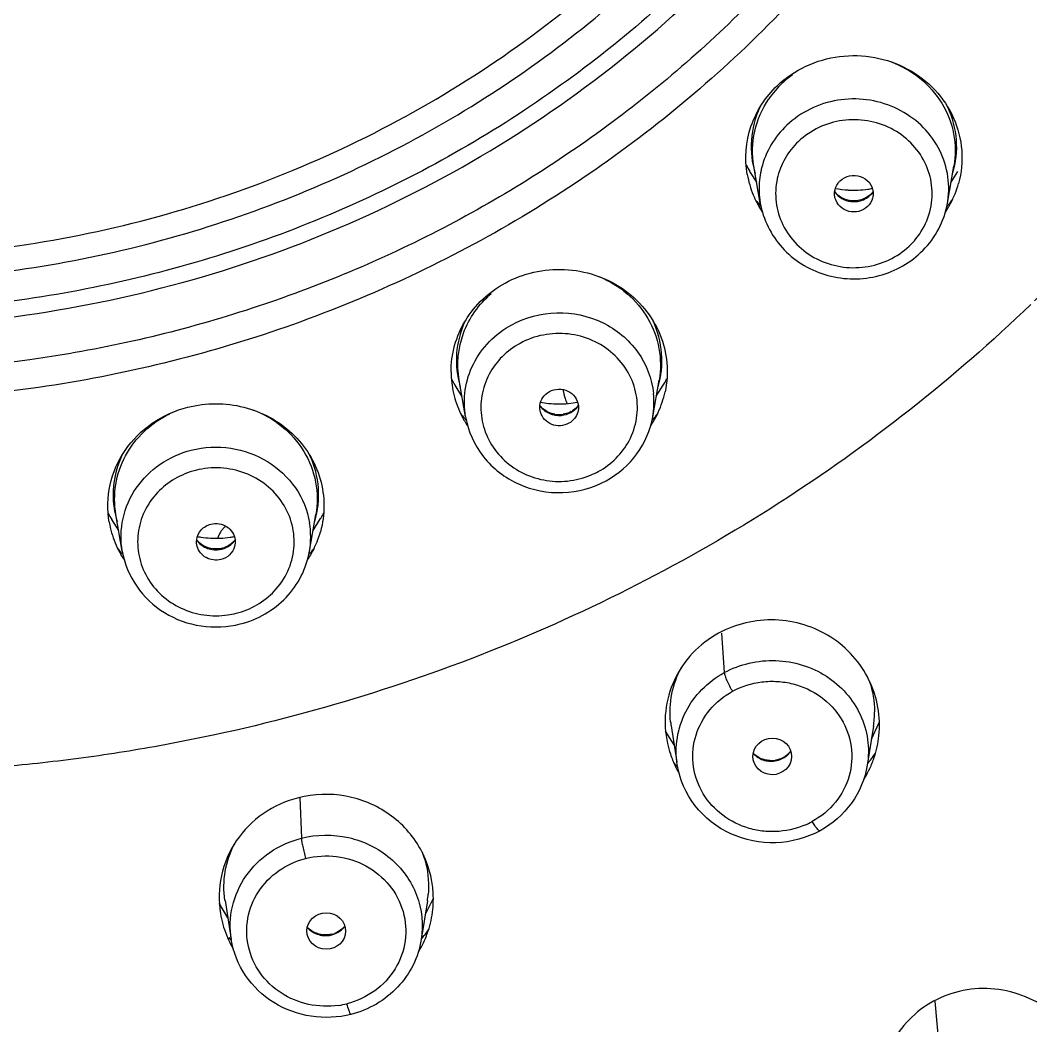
# Model space of a CAD drawing. Header units: millimetres. Extents: x 19741 to 22117, y -10160 to -6800.
# Drawn here: x 20996.27 to 21014.56, y -8192.12 to -8173.92 of the extents above; entities that cross this region are included whole.
import ezdxf

# ---------------------------------------------------------------- set-up
doc = ezdxf.new("R2010")
doc.units = ezdxf.units.MM

msp = doc.modelspace()

# ---------------------------------------------------------------- linework, layer by layer
at = {"linetype": 'Continuous'}
for p, q in [((21009.596, -8176.85), (21009.472, -8176.653)), ((21009.662, -8177.227), (21009.546, -8176.562)), ((21013.048, -8177.227), (21013.163, -8176.562)), ((21013.113, -8176.85), (21013.238, -8176.653)), ((21013.035, -8177.295), (21013.048, -8177.227)), ((21004.263, -8180.72), (21004.139, -8180.523)), ((21004.329, -8181.097), (21004.213, -8180.431)), ((21007.715, -8181.097), (21007.83, -8180.431)), ((21007.78, -8180.72), (21007.905, -8180.523)), ((20998.118, -8183.529), (20998.003, -8182.864)), ((21001.505, -8183.529), (21001.62, -8182.864)), ((20998.053, -8183.152), (20997.929, -8182.955)), ((21001.57, -8183.152), (21001.694, -8182.955)), ((21008.959, -8185.009), (21009.009, -8185.726)), ((21008.049, -8186.69), (21008.153, -8187.348)), ((21011.709, -8186.694), (21011.597, -8187.399)), ((21011.672, -8186.93), (21011.815, -8186.627)), ((21008.103, -8187.031), (21007.948, -8186.785)), ((21008.16, -8187.395), (21008.16, -8187.393)), ((21001.332, -8187.989), (21001.358, -8188.723)), ((20999.978, -8189.852), (21000.089, -8190.556)), ((21003.638, -8189.854), (21003.526, -8190.559)), ((21003.597, -8190.111), (21003.743, -8189.82)), ((21000.027, -8190.162), (20999.873, -8189.896)), ((21012.822, -8191.671), (21012.893, -8192.479))]:
    msp.add_line(p, q, dxfattribs=at)
for centre, radius, start, end in [((21011.291, -8176.36), 1.793, 129.5584, 133.3888), ((21011.31, -8176.383), 1.823, 125.7781, 129.5601), ((21011.27, -8176.338), 1.763, 133.402, 145.5883), ((21011.2, -8175.564), 2.042, 208.4854, 212.2009), ((21011.174, -8176.964), 1.535, 167.6224, 174.0939), ((21011.179, -8176.965), 1.539, 166.1657, 167.6102), ((21011.176, -8176.4), 1.777, 189.9759, 202.4437), ((21011.185, -8176.965), 1.546, 174.102, 189.7707), ((21011.53, -8176.399), 1.782, 338.2225, 344.6114), ((21011.335, -8176.795), 0.4, 215.0536, 227.8075), ((21011.354, -8175.216), 1.777, 259.1953, 266.7567), ((21011.355, -8175.199), 1.795, 266.7523, 272.4157), ((21011.356, -8175.21), 1.783, 272.4121, 278.073), ((21011.357, -8175.223), 1.77, 278.0821, 280.8029), ((21011.374, -8176.795), 0.401, 313.3826, 324.933), ((21011.398, -8176.794), 0.38, 313.3536, 323.333), ((21011.519, -8176.394), 1.794, 331.3747, 338.2198), ((21011.204, -8176.388), 1.808, 202.4539, 212.2824), ((21011.248, -8175.848), 2.134, 218.3322, 222.4115), ((21011.355, -8176.76), 0.441, 274.3667, 281.9919), ((21011.531, -8176.965), 1.539, 350.2015, 354.0897), ((21011.457, -8175.845), 2.139, 318.9746, 319.4457), ((21011.459, -8175.847), 2.136, 319.4452, 321.6847), ((21011.227, -8176.374), 1.835, 212.2781, 213.5738), ((21011.476, -8176.369), 1.843, 326.3148, 327.6687), ((21011.456, -8175.844), 2.141, 317.4214, 318.9745), ((21011.487, -8176.376), 1.83, 327.6683, 329.3128), ((21011.503, -8176.386), 1.811, 329.312, 331.3717), ((21011.417, -8177.01), 1.368, 313.3926, 320.8352), ((21005.826, -8180.274), 1.76, 180.3835, 192.9334), ((21005.868, -8179.433), 2.043, 208.4596, 210.3784), ((21005.873, -8179.43), 2.05, 210.3783, 212.1982), ((21006.171, -8179.43), 2.049, 327.7422, 328.9579), ((21006.183, -8179.437), 2.035, 328.9565, 331.522), ((21005.834, -8180.271), 1.769, 192.9677, 199.2223), ((21006.986, -8180.474), 0.904, 188.2619, 198.8339), ((21006.195, -8180.834), 1.542, 350.1999, 5.918), ((21006.2, -8180.269), 1.778, 341.497, 347.7825), ((21005.862, -8180.262), 1.798, 199.2228, 205.4757), ((21006.002, -8180.665), 0.4, 214.9372, 220.7697), ((21006.021, -8179.086), 1.777, 259.1673, 263.8863), ((21006.022, -8179.081), 1.782, 263.8962, 269.6054), ((21006.022, -8179.074), 1.789, 269.6028, 275.3801), ((21006.996, -8180.47), 0.915, 198.8416, 204.9193), ((21006.023, -8179.089), 1.773, 275.3782, 280.8353), ((21006.178, -8180.26), 1.802, 329.0165, 341.4562), ((21005.875, -8180.255), 1.813, 205.477, 212.2463), ((21005.912, -8179.72), 2.129, 218.2362, 220.1903), ((21006.022, -8180.588), 0.468, 260.5213, 279.2404), ((21006.022, -8180.629), 0.442, 260.1844, 275.44), ((21006.038, -8180.63), 0.423, 298.628, 303.1315), ((21006.142, -8179.728), 2.117, 319.8064, 321.6668), ((21005.922, -8179.711), 2.143, 220.1906, 222.4695), ((21005.885, -8180.249), 1.824, 212.2476, 213.5122), ((21006.148, -8180.242), 1.837, 326.5388, 327.7528), ((21006.153, -8180.246), 1.831, 327.7528, 329.0226), ((21006.137, -8179.724), 2.123, 317.5339, 319.8062), ((21006.039, -8180.818), 1.444, 292.5293, 298.609), ((20999.66, -8181.863), 2.047, 208.4112, 211.0167), ((20999.626, -8182.505), 1.675, 190.3604, 197.1156), ((20999.966, -8181.865), 2.043, 328.8651, 331.5889), ((20999.628, -8182.703), 1.773, 189.8086, 202.3145), ((20999.667, -8181.859), 2.055, 211.0158, 212.206), ((21000.296, -8183.433), 0.474, 133.1833, 140.8336), ((20999.98, -8183.267), 1.547, 350.2388, 9.4396), ((20999.955, -8181.858), 2.057, 327.749, 328.8669), ((20999.811, -8181.516), 1.778, 259.1974, 261.1905), ((20999.811, -8181.519), 1.775, 261.189, 266.9446), ((21000.284, -8183.424), 0.458, 148.6088, 164.223), ((20999.81, -8181.497), 1.797, 272.6116, 278.3009), ((21000.29, -8183.428), 0.466, 140.844, 148.582), ((20999.813, -8181.514), 1.781, 278.3033, 280.7665), ((20999.993, -8182.703), 1.774, 338.318, 344.5401), ((20999.662, -8182.689), 1.809, 202.3229, 208.4609), ((20999.811, -8181.509), 1.786, 266.9596, 272.6187), ((20999.824, -8183.089), 0.412, 306.5194, 314.1264), ((20999.83, -8183.095), 0.403, 314.1351, 318), ((20999.837, -8183.101), 0.393, 318.0195, 325.059), ((20999.97, -8182.693), 1.799, 331.3808, 338.2963), ((20999.698, -8182.154), 2.125, 218.4002, 220.4865), ((20999.674, -8182.682), 1.824, 208.4579, 212.1945), ((20999.706, -8182.147), 2.136, 220.4852, 221.06), ((20999.712, -8182.142), 2.144, 221.0604, 222.4128), ((20999.811, -8183.068), 0.436, 245.8801, 261.2746), ((20999.815, -8183.039), 0.45, 284.2265, 290.0837), ((20999.942, -8182.678), 1.831, 327.7821, 331.3902), ((20999.924, -8182.154), 2.126, 317.582, 318.9529), ((20999.931, -8182.16), 2.117, 318.9535, 319.4316), ((20999.934, -8182.163), 2.113, 319.4316, 321.7146), ((20999.677, -8182.681), 1.827, 212.1939, 213.6183), ((20999.932, -8182.672), 1.843, 325.971, 327.784), ((20999.814, -8183.215), 1.482, 278.2248, 284.2), ((21010.04, -8186.432), 1.689, 350.966, 359.8561), ((21009.671, -8186.438), 1.642, 186.3181, 188.8121), ((21009.977, -8186.678), 1.84, 347.8132, 354.0028), ((21009.79, -8186.61), 1.851, 192.3912, 198.5396), ((21009.97, -8186.677), 1.847, 341.6452, 347.8139), ((21009.827, -8186.597), 1.891, 198.542, 205.6206), ((21009.834, -8186.921), 0.403, 221.7337, 229.5155), ((21009.869, -8186.878), 0.438, 298.6298, 303.6816), ((21009.975, -8185.989), 2.137, 319.7021, 322.5983), ((21009.981, -8186.68), 1.836, 334.7744, 341.6461), ((21009.984, -8185.995), 2.126, 322.5978, 326.063), ((21009.766, -8185.953), 2.182, 219.9377, 222.9022), ((21009.841, -8186.591), 1.906, 205.6168, 210.6552), ((21009.857, -8186.875), 0.455, 260.7283, 268.257), ((21009.855, -8186.842), 0.476, 267.4275, 279.742), ((21009.856, -8186.875), 0.455, 268.3009, 283.3745), ((21009.98, -8186.679), 1.837, 329.1971, 334.7588), ((21009.974, -8186.676), 1.844, 327.8056, 329.1994), ((21009.858, -8187.038), 1.57, 292.6386, 298.1683), ((21001.971, -8189.586), 1.688, 350.8641, 354.8363), ((21001.888, -8189.821), 1.858, 350.9604, 3.2234), ((21001.726, -8189.786), 1.857, 189.3133, 195.4779), ((21001.879, -8189.819), 1.867, 344.832, 350.9415), ((21001.764, -8189.774), 1.897, 195.5312, 207.6933), ((21001.757, -8190.072), 0.391, 222.0251, 228.9854), ((21001.812, -8190.063), 0.42, 306.2338, 313.7901), ((21001.819, -8190.071), 0.409, 313.8013, 317.652), ((21001.828, -8190.079), 0.398, 317.6657, 322.9518), ((21001.914, -8189.144), 2.139, 319.077, 324.6921), ((21001.885, -8189.82), 1.861, 338.6941, 344.8325), ((21001.704, -8189.116), 2.176, 220.2454, 222.1833), ((21001.795, -8190.039), 0.447, 246.4049, 261.6374), ((21001.799, -8190.013), 0.461, 284.2285, 290.5), ((21001.881, -8189.818), 1.866, 333.3648, 338.6805), ((21001.782, -8189.764), 1.917, 207.6775, 210.1425), ((21001.865, -8189.811), 1.883, 328.4276, 333.366), ((21001.798, -8190.154), 1.611, 278.3318, 283.7672)]:
    msp.add_arc(centre, radius, start, end, dxfattribs=at)
for centre, major_axis, ratio in [((21009.878, -8187.242), (0.35, -0.003), 0.945966), ((21001.808, -8190.403), (0.35, -0.002), 0.946303)]:
    msp.add_ellipse(centre, major_axis=major_axis, ratio=ratio, dxfattribs=at)
for points, knots in [([(21024.322, -8210.31), (21027.778, -8208.399), (21034.312, -8203.932), (21042.582, -8195.521), (21048.972, -8185.738), (21053.225, -8174.957), (21055.176, -8163.594), (21054.746, -8152.088), (21051.952, -8140.885), (21046.906, -8130.418), (21039.806, -8121.087), (21030.93, -8113.248), (21020.619, -8107.196), (21009.267, -8103.154), (20997.305, -8101.275), (20985.186, -8101.628), (20973.371, -8104.197), (20965.953, -8107.343), (20962.447, -8109.243)], [0, 0, 0, 0, 0.063059, 0.125441, 0.187164, 0.248341, 0.309174, 0.36992, 0.430848, 0.492201, 0.554154, 0.616784, 0.680067, 0.743881, 0.808029, 0.872266, 0.936332, 1, 1, 1, 1]), ([(21011.175, -8136.518), (21012.86, -8137.715), (21015.972, -8140.454), (21019.637, -8145.426), (21022.114, -8151.025), (21023.285, -8156.997), (21023.095, -8163.068), (21021.552, -8168.963), (21018.731, -8174.41), (21016.096, -8177.568), (21014.624, -8178.995)], [0, 0, 0, 0, 0.127336, 0.253182, 0.377746, 0.501471, 0.62496, 0.748863, 0.873748, 1, 1, 1, 1]), ([(20993.147, -8202.355), (20996.636, -8202.355), (21003.619, -8201.585), (21013.525, -8198.175), (21022.345, -8192.69), (21029.595, -8185.417), (21034.876, -8176.745), (21037.394, -8168.719), (21038.182, -8162.127), (21038.162, -8157.15), (21037.528, -8152.212), (21036.704, -8148.992), (21036.195, -8147.413)], [0, 0, 0, 0, 0.12887, 0.257027, 0.3839, 0.509181, 0.632895, 0.755413, 0.816531, 0.877603, 0.938728, 1, 1, 1, 1]), ([(20993.147, -8178.225), (20994.876, -8178.225), (20998.338, -8177.802), (21003.185, -8175.935), (21007.377, -8172.955), (21010.629, -8169.054), (21012.72, -8164.486), (21013.502, -8159.558), (21012.921, -8154.607), (21011.654, -8151.524), (21010.832, -8150.094)], [0, 0, 0, 0, 0.129111, 0.257343, 0.384053, 0.508966, 0.632277, 0.754615, 0.876882, 1, 1, 1, 1]), ([(20993.147, -8178.655), (20994.716, -8178.655), (20997.079, -8178.398), (21000.101, -8177.558), (21002.993, -8176.402), (21006.316, -8174.386), (21009.087, -8171.69), (21010.867, -8169.221), (21012.331, -8166.591), (21013.553, -8163.024), (21013.951, -8158.535), (21013.489, -8155.565), (21013.086, -8154.133)], [0, 0, 0, 0, 0.128837, 0.193124, 0.257166, 0.384069, 0.509418, 0.571603, 0.633429, 0.756005, 0.877952, 1, 1, 1, 1]), ([(21052.817, -8154.049), (21053.241, -8157.909), (21053.247, -8165.756), (21050.709, -8177.259), (21046.57, -8186.219), (21042.17, -8192.774), (21037.055, -8198.902), (21029.449, -8205.569), (21020.615, -8210.594), (21013.017, -8213.533), (21005.116, -8215.728), (20998.963, -8216.495), (20994.861, -8216.606)], [0, 0, 0, 0, 0.12171, 0.243718, 0.366572, 0.428535, 0.49084, 0.616364, 0.743251, 0.807206, 0.871376, 1, 1, 1, 1]), ([(20995.862, -8215.886), (20999.864, -8215.713), (21007.836, -8214.596), (21019.193, -8210.674), (21029.492, -8204.662), (21038.303, -8196.801), (21045.261, -8187.41), (21050.073, -8176.872), (21052.533, -8165.627), (21052.533, -8157.961), (21052.126, -8154.188)], [0, 0, 0, 0, 0.128621, 0.256581, 0.383459, 0.508993, 0.633134, 0.756067, 0.878179, 1, 1, 1, 1]), ([(21052.537, -8154.155), (21052.94, -8157.934), (21052.935, -8165.613), (21050.475, -8176.874), (21046.475, -8185.662), (21042.221, -8192.111), (21037.276, -8198.153), (21029.917, -8204.762), (21021.353, -8209.806), (21013.971, -8212.808), (21006.283, -8215.099), (21000.281, -8215.975), (20996.271, -8216.174)], [0, 0, 0, 0, 0.121758, 0.24381, 0.366687, 0.428646, 0.490941, 0.616431, 0.743275, 0.80721, 0.871365, 1, 1, 1, 1]), ([(20995.849, -8215.684), (20999.835, -8215.512), (21007.776, -8214.399), (21019.086, -8210.489), (21029.34, -8204.497), (21038.11, -8196.664), (21045.03, -8187.307), (21049.809, -8176.81), (21052.242, -8165.613), (21052.229, -8157.98), (21051.818, -8154.225)], [0, 0, 0, 0, 0.128662, 0.256656, 0.383555, 0.509093, 0.633223, 0.756131, 0.878211, 1, 1, 1, 1]), ([(21014.461, -8157.838), (21014.545, -8159.203), (21014.417, -8161.966), (21013.343, -8165.978), (21011.432, -8169.701), (21008.767, -8172.978), (21005.459, -8175.675), (21001.645, -8177.682), (20997.486, -8178.92), (20994.593, -8179.198), (20993.147, -8179.198)], [0, 0, 0, 0, 0.121612, 0.243642, 0.366602, 0.490844, 0.616501, 0.743479, 0.87146, 1, 1, 1, 1]), ([(21015.988, -8158.136), (21016.063, -8159.591), (21015.899, -8162.532), (21014.721, -8166.796), (21012.659, -8170.748), (21009.802, -8174.222), (21006.267, -8177.08), (21002.199, -8179.207), (20997.768, -8180.517), (20994.687, -8180.812), (20993.147, -8180.812)], [0, 0, 0, 0, 0.121599, 0.243635, 0.366611, 0.490869, 0.616534, 0.743508, 0.871478, 1, 1, 1, 1]), ([(21014.993, -8163.688), (21014.722, -8164.855), (21013.966, -8167.154), (21012.24, -8170.358), (21009.968, -8173.24), (21007.216, -8175.718), (21004.064, -8177.721), (21000.602, -8179.194), (20996.929, -8180.094), (20994.407, -8180.296), (20993.147, -8180.296)], [0, 0, 0, 0, 0.121574, 0.243983, 0.367457, 0.4921, 0.617882, 0.744647, 0.872135, 1, 1, 1, 1]), ([(20993.147, -8179.482), (20995.183, -8179.482), (20999.26, -8178.936), (21004.89, -8176.535), (21009.6, -8172.74), (21011.891, -8169.438), (21012.76, -8167.68)], [0, 0, 0, 0, 0.254233, 0.506418, 0.755137, 1, 1, 1, 1]), ([(21009.972, -8175.099), (21010.123, -8174.956), (21010.477, -8174.717), (21011.093, -8174.541), (21011.736, -8174.559), (21012.34, -8174.77), (21012.842, -8175.154), (21013.188, -8175.672), (21013.341, -8176.27), (21013.301, -8176.678), (21013.248, -8176.872)], [0, 0, 0, 0, 0.125809, 0.25335, 0.381458, 0.508741, 0.634128, 0.757285, 0.878811, 1, 1, 1, 1]), ([(21012.016, -8174.666), (21012.208, -8174.736), (21012.569, -8174.939), (21012.974, -8175.4), (21013.194, -8175.965), (21013.197, -8176.369), (21013.163, -8176.562)], [0, 0, 0, 0, 0.255967, 0.507301, 0.754499, 1, 1, 1, 1]), ([(21009.425, -8176.708), (21009.375, -8176.423), (21009.422, -8175.811), (21009.758, -8175.301), (21009.972, -8175.099)], [0, 0, 0, 0, 0.496044, 1, 1, 1, 1]), ([(21009.546, -8176.562), (21009.51, -8176.354), (21009.52, -8175.917), (21009.696, -8175.517), (21009.816, -8175.341)], [0, 0, 0, 0, 0.497768, 1, 1, 1, 1]), ([(21013.062, -8177.124), (21013.079, -8176.959), (21013.06, -8176.621), (21012.869, -8176.149), (21012.538, -8175.755), (21012.097, -8175.474), (21011.588, -8175.332), (21011.058, -8175.341), (21010.556, -8175.501), (21010.266, -8175.7), (21010.142, -8175.818)], [0, 0, 0, 0, 0.121031, 0.242804, 0.366436, 0.492156, 0.619477, 0.74734, 0.874524, 1, 1, 1, 1]), ([(21009.654, -8175.494), (21009.567, -8175.679), (21009.461, -8176.084), (21009.509, -8176.5), (21009.569, -8176.694)], [0, 0, 0, 0, 0.500635, 1, 1, 1, 1]), ([(21013.143, -8176.688), (21013.202, -8176.494), (21013.249, -8176.081), (21013.142, -8175.679), (21013.056, -8175.494)], [0, 0, 0, 0, 0.499273, 1, 1, 1, 1]), ([(21012.742, -8177.33), (21012.772, -8177.191), (21012.786, -8176.899), (21012.66, -8176.48), (21012.401, -8176.12), (21012.036, -8175.857), (21011.604, -8175.716), (21011.148, -8175.71), (21010.712, -8175.838), (21010.461, -8176.009), (21010.353, -8176.11)], [0, 0, 0, 0, 0.121091, 0.242695, 0.366003, 0.491503, 0.618813, 0.746857, 0.874293, 1, 1, 1, 1]), ([(21010.142, -8175.818), (21010.03, -8175.923), (21009.837, -8176.164), (21009.72, -8176.451), (21009.684, -8176.597)], [0, 0, 0, 0, 0.503337, 1, 1, 1, 1]), ([(21010.353, -8176.11), (21010.258, -8176.201), (21010.092, -8176.41), (21009.996, -8176.658), (21009.968, -8176.785)], [0, 0, 0, 0, 0.50345, 1, 1, 1, 1]), ([(21009.968, -8176.785), (21009.938, -8176.924), (21009.924, -8177.215), (21010.05, -8177.635), (21010.309, -8177.994), (21010.673, -8178.257), (21011.105, -8178.399), (21011.562, -8178.405), (21011.998, -8178.276), (21012.249, -8178.106), (21012.356, -8178.004)], [0, 0, 0, 0, 0.121091, 0.242695, 0.366003, 0.491503, 0.618813, 0.746857, 0.874293, 1, 1, 1, 1]), ([(21011.007, -8177.021), (21011.014, -8176.965), (21011.044, -8176.892), (21011.094, -8176.836), (21011.107, -8176.823)], [0, 0, 0, 0, 0.746095, 1, 1, 1, 1]), ([(21011.107, -8176.823), (21011.154, -8176.779), (21011.275, -8176.717), (21011.475, -8176.728), (21011.642, -8176.837), (21011.696, -8176.959), (21011.703, -8177.021)], [0, 0, 0, 0, 0.251849, 0.506596, 0.756909, 1, 1, 1, 1]), ([(21011.123, -8177.124), (21011.111, -8177.117), (21011.068, -8177.089), (21011.03, -8177.052), (21011.008, -8177.021)], [0, 0, 0, 0, 0.2604, 1, 1, 1, 1]), ([(21009.662, -8177.227), (21009.687, -8177.375), (21009.783, -8177.667), (21010.042, -8178.047), (21010.398, -8178.345), (21010.824, -8178.54), (21011.288, -8178.618), (21011.757, -8178.574), (21012.197, -8178.412), (21012.451, -8178.23), (21012.562, -8178.124)], [0, 0, 0, 0, 0.122359, 0.245715, 0.370276, 0.496015, 0.622498, 0.749062, 0.875096, 1, 1, 1, 1]), ([(21011.602, -8177.291), (21011.559, -8177.332), (21011.448, -8177.392), (21011.261, -8177.392), (21011.097, -8177.304), (21011.032, -8177.198), (21011.017, -8177.142)], [0, 0, 0, 0, 0.251032, 0.505227, 0.756082, 1, 1, 1, 1]), ([(21011.401, -8177.185), (21011.376, -8177.187), (21011.281, -8177.189), (21011.184, -8177.161), (21011.123, -8177.124)], [0, 0, 0, 0, 0.256382, 1, 1, 1, 1]), ([(21011.659, -8177.07), (21011.649, -8177.08), (21011.605, -8177.116), (21011.554, -8177.144), (21011.514, -8177.159)], [0, 0, 0, 0, 0.240153, 1, 1, 1, 1]), ([(21012.477, -8177.874), (21012.51, -8177.834), (21012.629, -8177.67), (21012.709, -8177.478), (21012.742, -8177.33)], [0, 0, 0, 0, 0.252873, 1, 1, 1, 1]), ([(21012.562, -8178.124), (21012.68, -8178.014), (21012.883, -8177.757), (21013, -8177.452), (21013.035, -8177.296)], [0, 0, 0, 0, 0.502231, 1, 1, 1, 1]), ([(21005.044, -8178.674), (21005.367, -8178.498), (21006.125, -8178.324), (21007.042, -8178.628), (21007.586, -8179.123), (21007.868, -8179.59), (21007.998, -8180.114), (21007.975, -8180.473), (21007.938, -8180.646)], [0, 0, 0, 0, 0.25408, 0.507367, 0.632748, 0.756198, 0.878271, 1, 1, 1, 1]), ([(21004.066, -8180.286), (21004.064, -8179.964), (21004.25, -8179.299), (21004.754, -8178.832), (21005.044, -8178.674)], [0, 0, 0, 0, 0.493712, 1, 1, 1, 1]), ([(21006.744, -8178.559), (21006.928, -8178.633), (21007.272, -8178.841), (21007.656, -8179.298), (21007.862, -8179.851), (21007.863, -8180.243), (21007.83, -8180.431)], [0, 0, 0, 0, 0.255795, 0.507023, 0.754298, 1, 1, 1, 1]), ([(21004.213, -8180.431), (21004.165, -8180.15), (21004.22, -8179.546), (21004.572, -8179.055), (21004.793, -8178.866)], [0, 0, 0, 0, 0.495607, 1, 1, 1, 1]), ([(21014.556, -8179.061), (21013.158, -8180.407), (21010.072, -8182.837), (21005.694, -8185.075), (21001.965, -8186.351), (20999.557, -8186.929), (20997.602, -8187.255), (20996.123, -8187.425), (20994.637, -8187.53), (20993.643, -8187.556), (20993.147, -8187.556)], [0, 0, 0, 0, 0.246768, 0.49603, 0.621565, 0.747475, 0.810549, 0.87367, 0.936833, 1, 1, 1, 1]), ([(21005.164, -8179.429), (21005.411, -8179.294), (21005.98, -8179.144), (21006.83, -8179.327), (21007.494, -8179.872), (21007.702, -8180.408), (21007.729, -8180.675)], [0, 0, 0, 0, 0.253996, 0.508275, 0.757267, 1, 1, 1, 1]), ([(21004.318, -8179.369), (21004.234, -8179.552), (21004.129, -8179.949), (21004.174, -8180.358), (21004.231, -8180.55)], [0, 0, 0, 0, 0.500688, 1, 1, 1, 1]), ([(21004.329, -8181.097), (21004.301, -8180.936), (21004.297, -8180.603), (21004.449, -8180.126), (21004.744, -8179.715), (21005.016, -8179.51), (21005.164, -8179.429)], [0, 0, 0, 0, 0.246388, 0.493964, 0.744882, 1, 1, 1, 1]), ([(21007.811, -8180.554), (21007.87, -8180.359), (21007.915, -8179.945), (21007.807, -8179.543), (21007.721, -8179.358)], [0, 0, 0, 0, 0.499293, 1, 1, 1, 1]), ([(21007.287, -8181.529), (21007.354, -8181.403), (21007.447, -8181.126), (21007.441, -8180.69), (21007.289, -8180.278), (21007.008, -8179.934), (21006.629, -8179.691), (21006.189, -8179.574), (21005.733, -8179.592), (21005.445, -8179.695), (21005.314, -8179.767)], [0, 0, 0, 0, 0.122096, 0.243537, 0.365743, 0.489812, 0.616075, 0.743999, 0.872423, 1, 1, 1, 1]), ([(21005.314, -8179.767), (21005.196, -8179.831), (21004.98, -8179.992), (21004.819, -8180.208), (21004.757, -8180.324)], [0, 0, 0, 0, 0.504011, 1, 1, 1, 1]), ([(21004.757, -8180.324), (21004.693, -8180.445), (21004.602, -8180.709), (21004.599, -8181.126), (21004.73, -8181.524), (21004.981, -8181.865), (21005.328, -8182.118), (21005.739, -8182.26), (21006.175, -8182.279), (21006.459, -8182.207), (21006.592, -8182.152)], [0, 0, 0, 0, 0.122199, 0.243728, 0.365865, 0.489694, 0.615632, 0.743339, 0.871816, 1, 1, 1, 1]), ([(21005.674, -8180.889), (21005.68, -8180.838), (21005.719, -8180.737), (21005.801, -8180.665), (21005.847, -8180.64)], [0, 0, 0, 0, 0.493991, 1, 1, 1, 1]), ([(21005.847, -8180.64), (21005.897, -8180.613), (21006.012, -8180.582), (21006.185, -8180.618), (21006.32, -8180.728), (21006.364, -8180.836), (21006.37, -8180.891)], [0, 0, 0, 0, 0.254058, 0.508294, 0.757275, 1, 1, 1, 1]), ([(20999.305, -8180.921), (20999.632, -8180.839), (21000.332, -8180.836), (21001.098, -8181.249), (21001.519, -8181.764), (21001.719, -8182.214), (21001.79, -8182.698), (21001.746, -8183.021), (21001.703, -8183.176)], [0, 0, 0, 0, 0.255818, 0.508177, 0.632803, 0.75584, 0.877933, 1, 1, 1, 1]), ([(21006.369, -8180.891), (21006.362, -8180.9), (21006.333, -8180.935), (21006.298, -8180.965), (21006.268, -8180.984)], [0, 0, 0, 0, 0.241027, 1, 1, 1, 1]), ([(20997.881, -8183.005), (20997.843, -8182.783), (20997.854, -8182.317), (20998.135, -8181.676), (20998.639, -8181.175), (20999.077, -8180.979), (20999.305, -8180.921)], [0, 0, 0, 0, 0.244889, 0.491866, 0.743501, 1, 1, 1, 1]), ([(20998.003, -8182.864), (20997.972, -8182.685), (20997.97, -8182.314), (20998.15, -8181.786), (20998.494, -8181.338), (20998.807, -8181.123), (20998.976, -8181.041)], [0, 0, 0, 0, 0.246061, 0.493483, 0.744456, 1, 1, 1, 1]), ([(21000.472, -8180.967), (21000.664, -8181.037), (21001.025, -8181.24), (21001.43, -8181.701), (21001.65, -8182.267), (21001.653, -8182.671), (21001.62, -8182.864)], [0, 0, 0, 0, 0.256071, 0.507344, 0.754527, 1, 1, 1, 1]), ([(21006.197, -8181.213), (21006.15, -8181.238), (21006.045, -8181.269), (21005.884, -8181.243), (21005.75, -8181.153), (21005.697, -8181.059), (21005.683, -8181.01)], [0, 0, 0, 0, 0.253181, 0.507006, 0.756531, 1, 1, 1, 1]), ([(21005.699, -8180.926), (21005.745, -8180.98), (21005.83, -8181.036), (21005.923, -8181.06), (21005.947, -8181.065)], [0, 0, 0, 0, 0.745399, 1, 1, 1, 1]), ([(21005.945, -8181.05), (21005.923, -8181.046), (21005.843, -8181.027), (21005.767, -8180.984), (21005.722, -8180.943)], [0, 0, 0, 0, 0.261591, 1, 1, 1, 1]), ([(21006.24, -8181.001), (21006.229, -8181.007), (21006.184, -8181.029), (21006.135, -8181.044), (21006.097, -8181.05)], [0, 0, 0, 0, 0.244146, 1, 1, 1, 1]), ([(21006.36, -8181.011), (21006.349, -8181.053), (21006.306, -8181.134), (21006.236, -8181.192), (21006.197, -8181.213)], [0, 0, 0, 0, 0.494903, 1, 1, 1, 1]), ([(21004.329, -8181.097), (21004.374, -8181.356), (21004.604, -8181.865), (21005.266, -8182.371), (21006.09, -8182.531), (21006.636, -8182.382), (21006.874, -8182.252)], [0, 0, 0, 0, 0.245282, 0.494697, 0.747494, 1, 1, 1, 1]), ([(21006.874, -8182.252), (21007.09, -8182.134), (21007.474, -8181.803), (21007.674, -8181.335), (21007.715, -8181.097)], [0, 0, 0, 0, 0.503803, 1, 1, 1, 1]), ([(20999.367, -8181.7), (20999.598, -8181.641), (21000.086, -8181.617), (21000.767, -8181.862), (21001.289, -8182.349), (21001.469, -8182.789), (21001.506, -8183.013)], [0, 0, 0, 0, 0.255173, 0.508572, 0.756898, 1, 1, 1, 1]), ([(21006.73, -8182.086), (21006.847, -8182.022), (21007.064, -8181.861), (21007.225, -8181.645), (21007.287, -8181.529)], [0, 0, 0, 0, 0.504011, 1, 1, 1, 1]), ([(20998.11, -8181.796), (20998.037, -8181.952), (20997.939, -8182.288), (20997.948, -8182.638), (20997.979, -8182.807)], [0, 0, 0, 0, 0.501041, 1, 1, 1, 1]), ([(20998.118, -8183.529), (20998.085, -8183.334), (20998.094, -8182.925), (20998.341, -8182.362), (20998.783, -8181.922), (20999.167, -8181.75), (20999.367, -8181.7)], [0, 0, 0, 0, 0.244919, 0.491911, 0.743534, 1, 1, 1, 1]), ([(21001.6, -8182.988), (21001.658, -8182.795), (21001.705, -8182.383), (21001.599, -8181.982), (21001.514, -8181.799)], [0, 0, 0, 0, 0.499309, 1, 1, 1, 1]), ([(20999.445, -8182.065), (20999.314, -8182.099), (20999.061, -8182.201), (20998.846, -8182.37), (20998.755, -8182.467)], [0, 0, 0, 0, 0.503493, 1, 1, 1, 1]), ([(21000.868, -8184.25), (21000.968, -8184.145), (21001.133, -8183.902), (21001.247, -8183.479), (21001.213, -8183.044), (21001.036, -8182.641), (21000.735, -8182.313), (21000.341, -8182.092), (20999.895, -8181.999), (20999.591, -8182.028), (20999.445, -8182.065)], [0, 0, 0, 0, 0.123891, 0.246141, 0.367988, 0.490847, 0.615701, 0.742722, 0.871234, 1, 1, 1, 1]), ([(20998.755, -8182.467), (20998.66, -8182.568), (20998.5, -8182.799), (20998.383, -8183.201), (20998.399, -8183.618), (20998.549, -8184.01), (20998.816, -8184.341), (20999.175, -8184.578), (20999.591, -8184.703), (20999.884, -8184.703), (21000.027, -8184.682)], [0, 0, 0, 0, 0.124077, 0.246556, 0.368518, 0.491293, 0.615869, 0.742566, 0.870895, 1, 1, 1, 1]), ([(20999.464, -8183.321), (20999.472, -8183.256), (20999.532, -8183.126), (20999.655, -8183.056), (20999.721, -8183.039)], [0, 0, 0, 0, 0.491948, 1, 1, 1, 1]), ([(20999.721, -8183.039), (20999.769, -8183.027), (20999.872, -8183.022), (21000.014, -8183.076), (21000.12, -8183.182), (21000.154, -8183.275), (21000.159, -8183.322)], [0, 0, 0, 0, 0.255443, 0.509008, 0.7571, 1, 1, 1, 1]), ([(20999.764, -8183.486), (20999.703, -8183.48), (20999.588, -8183.445), (20999.496, -8183.366), (20999.463, -8183.321)], [0, 0, 0, 0, 0.522812, 1, 1, 1, 1]), ([(20999.902, -8183.678), (20999.815, -8183.7), (20999.621, -8183.68), (20999.496, -8183.526), (20999.473, -8183.443)], [0, 0, 0, 0, 0.508603, 1, 1, 1, 1]), ([(21000.15, -8183.442), (21000.135, -8183.499), (21000.07, -8183.605), (20999.96, -8183.664), (20999.902, -8183.678)], [0, 0, 0, 0, 0.492758, 1, 1, 1, 1]), ([(21000.159, -8183.323), (21000.148, -8183.338), (21000.096, -8183.397), (21000.026, -8183.44), (20999.969, -8183.461)], [0, 0, 0, 0, 0.236868, 1, 1, 1, 1]), ([(20998.118, -8183.529), (20998.157, -8183.754), (20998.339, -8184.195), (20998.861, -8184.683), (20999.538, -8184.928), (21000.023, -8184.903), (21000.252, -8184.845)], [0, 0, 0, 0, 0.245385, 0.494204, 0.746492, 1, 1, 1, 1]), ([(21000.252, -8184.845), (21000.409, -8184.806), (21000.712, -8184.683), (21001.096, -8184.382), (21001.376, -8183.989), (21001.478, -8183.684), (21001.505, -8183.529)], [0, 0, 0, 0, 0.253612, 0.504855, 0.753456, 1, 1, 1, 1]), ([(21000.178, -8184.652), (21000.309, -8184.619), (21000.562, -8184.517), (21000.777, -8184.347), (21000.868, -8184.25)], [0, 0, 0, 0, 0.503493, 1, 1, 1, 1]), ([(21011.807, -8186.87), (21011.825, -8186.699), (21011.813, -8186.349), (21011.649, -8185.849), (21011.354, -8185.409), (21010.815, -8184.949), (21009.936, -8184.675), (21009.216, -8184.845), (21008.908, -8185.013)], [0, 0, 0, 0, 0.123428, 0.247367, 0.372135, 0.49787, 0.749268, 1, 1, 1, 1]), ([(21008.908, -8185.013), (21008.734, -8185.108), (21008.415, -8185.352), (21008.078, -8185.846), (21007.917, -8186.42), (21007.94, -8186.817), (21007.982, -8187.007)], [0, 0, 0, 0, 0.253039, 0.502895, 0.751108, 1, 1, 1, 1]), ([(21008.039, -8186.619), (21008.021, -8186.451), (21008.036, -8186.105), (21008.154, -8185.781), (21008.235, -8185.63)], [0, 0, 0, 0, 0.496869, 1, 1, 1, 1]), ([(21009.009, -8185.726), (21009.29, -8185.573), (21009.947, -8185.419), (21010.746, -8185.668), (21011.232, -8186.085), (21011.492, -8186.482), (21011.625, -8186.931), (21011.622, -8187.244), (21011.598, -8187.395)], [0, 0, 0, 0, 0.253908, 0.507263, 0.632728, 0.756286, 0.878401, 1, 1, 1, 1]), ([(21008.16, -8187.393), (21008.134, -8187.232), (21008.135, -8186.898), (21008.291, -8186.422), (21008.588, -8186.012), (21008.861, -8185.807), (21009.009, -8185.726)], [0, 0, 0, 0, 0.246328, 0.493948, 0.744925, 1, 1, 1, 1]), ([(21009.009, -8185.726), (21009.011, -8185.746), (21009.025, -8185.795), (21009.071, -8185.909), (21009.121, -8186.001), (21009.159, -8186.064)], [0, 0, 0, 0, 0.160292, 0.403128, 1, 1, 1, 1]), ([(21009.159, -8186.064), (21009.323, -8185.977), (21009.597, -8185.888), (21009.973, -8185.877), (21010.343, -8185.934), (21010.772, -8186.132), (21011.154, -8186.54), (21011.343, -8187.059), (21011.304, -8187.607), (21011.048, -8188.098), (21010.759, -8188.333), (21010.599, -8188.422)], [0, 0, 0, 0, 0.127706, 0.192212, 0.256633, 0.38369, 0.508188, 0.630339, 0.751773, 0.874581, 1, 1, 1, 1]), ([(21010.462, -8188.487), (21010.296, -8188.556), (21010.023, -8188.617), (21009.661, -8188.596), (21009.309, -8188.513), (21008.911, -8188.293), (21008.568, -8187.879), (21008.411, -8187.371), (21008.467, -8186.844), (21008.724, -8186.375), (21009.004, -8186.15), (21009.159, -8186.064)], [0, 0, 0, 0, 0.12817, 0.192689, 0.257015, 0.383732, 0.507891, 0.629926, 0.751471, 0.874463, 1, 1, 1, 1]), ([(21009.572, -8187.227), (21009.616, -8187.265), (21009.688, -8187.303), (21009.764, -8187.321), (21009.783, -8187.324)], [0, 0, 0, 0, 0.7461, 1, 1, 1, 1]), ([(21009.833, -8187.318), (21009.812, -8187.317), (21009.729, -8187.307), (21009.648, -8187.275), (21009.597, -8187.24)], [0, 0, 0, 0, 0.257775, 1, 1, 1, 1]), ([(21010.213, -8187.146), (21010.207, -8187.155), (21010.177, -8187.191), (21010.141, -8187.222), (21010.112, -8187.242)], [0, 0, 0, 0, 0.243403, 1, 1, 1, 1]), ([(21010.743, -8188.588), (21010.5, -8188.72), (21009.942, -8188.871), (21009.103, -8188.703), (21008.431, -8188.182), (21008.202, -8187.66), (21008.16, -8187.395)], [0, 0, 0, 0, 0.252575, 0.505415, 0.75481, 1, 1, 1, 1]), ([(21011.597, -8187.399), (21011.558, -8187.645), (21011.357, -8188.126), (21010.964, -8188.467), (21010.743, -8188.588)], [0, 0, 0, 0, 0.496099, 1, 1, 1, 1]), ([(21001.306, -8187.99), (21001.079, -8188.048), (21000.645, -8188.243), (21000.145, -8188.746), (20999.867, -8189.392), (20999.857, -8189.861), (20999.894, -8190.086)], [0, 0, 0, 0, 0.253974, 0.504388, 0.752253, 1, 1, 1, 1]), ([(21003.743, -8189.716), (21003.727, -8189.439), (21003.566, -8188.881), (21002.981, -8188.237), (21002.172, -8187.9), (21001.582, -8187.92), (21001.306, -8187.99)], [0, 0, 0, 0, 0.246323, 0.495062, 0.746947, 1, 1, 1, 1]), ([(21010.743, -8188.588), (21010.736, -8188.591), (21010.712, -8188.576), (21010.684, -8188.545), (21010.642, -8188.49), (21010.614, -8188.447), (21010.599, -8188.422)], [0, 0, 0, 0, 0.096753, 0.303473, 0.614197, 1, 1, 1, 1]), ([(21000.089, -8190.554), (21000.058, -8190.358), (21000.073, -8189.948), (21000.325, -8189.385), (21000.771, -8188.946), (21001.156, -8188.774), (21001.358, -8188.723)], [0, 0, 0, 0, 0.244859, 0.491894, 0.74357, 1, 1, 1, 1]), ([(21001.358, -8188.723), (21001.633, -8188.653), (21002.223, -8188.645), (21003.004, -8189.027), (21003.509, -8189.721), (21003.569, -8190.29), (21003.527, -8190.555)], [0, 0, 0, 0, 0.256585, 0.510219, 0.757265, 1, 1, 1, 1]), ([(21001.358, -8188.723), (21001.359, -8188.743), (21001.366, -8188.794), (21001.39, -8188.916), (21001.415, -8189.018), (21001.435, -8189.089)], [0, 0, 0, 0, 0.162542, 0.407357, 1, 1, 1, 1]), ([(20999.976, -8189.849), (20999.949, -8189.676), (20999.952, -8189.317), (21000.068, -8188.978), (21000.149, -8188.822)], [0, 0, 0, 0, 0.498183, 1, 1, 1, 1]), ([(21002.031, -8191.748), (21001.852, -8191.774), (21001.483, -8191.764), (21000.977, -8191.554), (21000.585, -8191.182), (21000.367, -8190.695), (21000.356, -8190.165), (21000.555, -8189.671), (21000.93, -8189.283), (21001.262, -8189.135), (21001.435, -8189.089)], [0, 0, 0, 0, 0.128619, 0.256102, 0.381179, 0.503841, 0.625429, 0.747898, 0.872709, 1, 1, 1, 1]), ([(21001.435, -8189.089), (21001.617, -8189.045), (21001.999, -8189.019), (21002.541, -8189.193), (21002.975, -8189.549), (21003.233, -8190.039), (21003.272, -8190.588), (21003.084, -8191.107), (21002.703, -8191.516), (21002.36, -8191.672), (21002.181, -8191.719)], [0, 0, 0, 0, 0.128453, 0.256218, 0.381691, 0.504568, 0.626076, 0.748287, 0.872853, 1, 1, 1, 1]), ([(21003.543, -8188.978), (21003.614, -8189.157), (21003.667, -8189.416), (21003.658, -8189.673), (21003.652, -8189.738)], [0, 0, 0, 0, 0.748682, 1, 1, 1, 1]), ([(21001.747, -8190.472), (21001.724, -8190.47), (21001.635, -8190.454), (21001.55, -8190.411), (21001.5, -8190.367)], [0, 0, 0, 0, 0.259976, 1, 1, 1, 1]), ([(21002.144, -8190.314), (21002.133, -8190.329), (21002.081, -8190.384), (21002.014, -8190.425), (21001.96, -8190.445)], [0, 0, 0, 0, 0.240727, 1, 1, 1, 1]), ([(21002.254, -8191.912), (21002.021, -8191.971), (21001.526, -8191.995), (21000.835, -8191.741), (21000.306, -8191.239), (21000.126, -8190.786), (21000.089, -8190.556)], [0, 0, 0, 0, 0.253591, 0.505891, 0.754686, 1, 1, 1, 1]), ([(21003.526, -8190.559), (21003.501, -8190.718), (21003.4, -8191.031), (21003.116, -8191.436), (21002.725, -8191.745), (21002.415, -8191.872), (21002.254, -8191.912)], [0, 0, 0, 0, 0.246514, 0.495072, 0.746362, 1, 1, 1, 1]), ([(21015.718, -8193.918), (21015.758, -8193.734), (21015.783, -8193.35), (21015.616, -8192.604), (21015.028, -8191.796), (21014.098, -8191.416), (21013.328, -8191.451), (21012.963, -8191.582), (21012.796, -8191.673)], [0, 0, 0, 0, 0.124173, 0.249021, 0.49849, 0.748897, 0.874824, 1, 1, 1, 1]), ([(21012.796, -8191.673), (21012.633, -8191.762), (21012.334, -8191.99), (21012.008, -8192.448), (21011.83, -8192.98), (21011.818, -8193.355), (21011.837, -8193.539)], [0, 0, 0, 0, 0.250488, 0.500128, 0.749683, 1, 1, 1, 1]), ([(21002.254, -8191.912), (21002.253, -8191.913), (21002.248, -8191.908), (21002.238, -8191.892), (21002.223, -8191.853), (21002.203, -8191.793), (21002.188, -8191.746), (21002.181, -8191.719)], [0, 0, 0, 0, 0.025692, 0.08102, 0.285784, 0.602274, 1, 1, 1, 1])]:
    msp.add_open_spline(points, degree=3, knots=knots, dxfattribs=at)
for points in [[(21011.017, -8177.142), (21011.006, -8177.103), (21011.002, -8177.061), (21011.007, -8177.021)], [(21011.703, -8177.021), (21011.707, -8177.061), (21011.704, -8177.102), (21011.694, -8177.141)], [(21011.066, -8177.092), (21011.108, -8177.13), (21011.16, -8177.16), (21011.215, -8177.179)], [(21011.215, -8177.179), (21011.27, -8177.197), (21011.33, -8177.205), (21011.388, -8177.2)], [(21011.514, -8177.159), (21011.477, -8177.172), (21011.439, -8177.181), (21011.401, -8177.185)], [(21011.447, -8177.192), (21011.521, -8177.176), (21011.594, -8177.139), (21011.65, -8177.086)], [(21011.694, -8177.141), (21011.678, -8177.197), (21011.645, -8177.251), (21011.602, -8177.291)], [(21005.683, -8181.01), (21005.673, -8180.971), (21005.669, -8180.929), (21005.674, -8180.889)], [(21005.722, -8180.943), (21005.704, -8180.927), (21005.688, -8180.909), (21005.674, -8180.889)], [(21006.231, -8181.018), (21006.285, -8180.989), (21006.334, -8180.946), (21006.369, -8180.895)], [(21006.37, -8180.891), (21006.374, -8180.931), (21006.371, -8180.972), (21006.36, -8181.011)], [(21006.064, -8181.069), (21006.122, -8181.063), (21006.18, -8181.046), (21006.231, -8181.018)], [(20999.473, -8183.443), (20999.462, -8183.404), (20999.459, -8183.362), (20999.464, -8183.321)], [(20999.463, -8183.326), (20999.505, -8183.386), (20999.566, -8183.435), (20999.633, -8183.465)], [(20999.919, -8183.49), (20999.973, -8183.476), (21000.025, -8183.452), (21000.069, -8183.419)], [(21000.159, -8183.322), (21000.164, -8183.362), (21000.161, -8183.404), (21000.15, -8183.442)], [(20999.745, -8183.498), (20999.802, -8183.507), (20999.863, -8183.504), (20999.919, -8183.49)], [(20999.926, -8183.474), (20999.873, -8183.488), (20999.818, -8183.491), (20999.764, -8183.486)], [(21011.634, -8185.874), (21011.697, -8186.053), (21011.729, -8186.246), (21011.729, -8186.436)], [(21009.597, -8187.24), (21009.574, -8187.224), (21009.552, -8187.205), (21009.533, -8187.185)], [(21010.079, -8187.262), (21010.034, -8187.286), (21009.985, -8187.303), (21009.935, -8187.311)], [(21009.962, -8187.318), (21010, -8187.309), (21010.038, -8187.294), (21010.072, -8187.275)], [(21010.072, -8187.275), (21010.129, -8187.245), (21010.179, -8187.2), (21010.216, -8187.147)], [(21001.475, -8190.349), (21001.514, -8190.391), (21001.563, -8190.426), (21001.616, -8190.449)], [(21001.908, -8190.473), (21001.962, -8190.459), (21002.015, -8190.435), (21002.06, -8190.402)], [(21001.73, -8190.482), (21001.789, -8190.491), (21001.851, -8190.487), (21001.908, -8190.473)], [(21001.912, -8190.46), (21001.859, -8190.474), (21001.802, -8190.478), (21001.747, -8190.472)]]:
    msp.add_open_spline(points, degree=3, dxfattribs=at)

doc.saveas('drawing.dxf')
